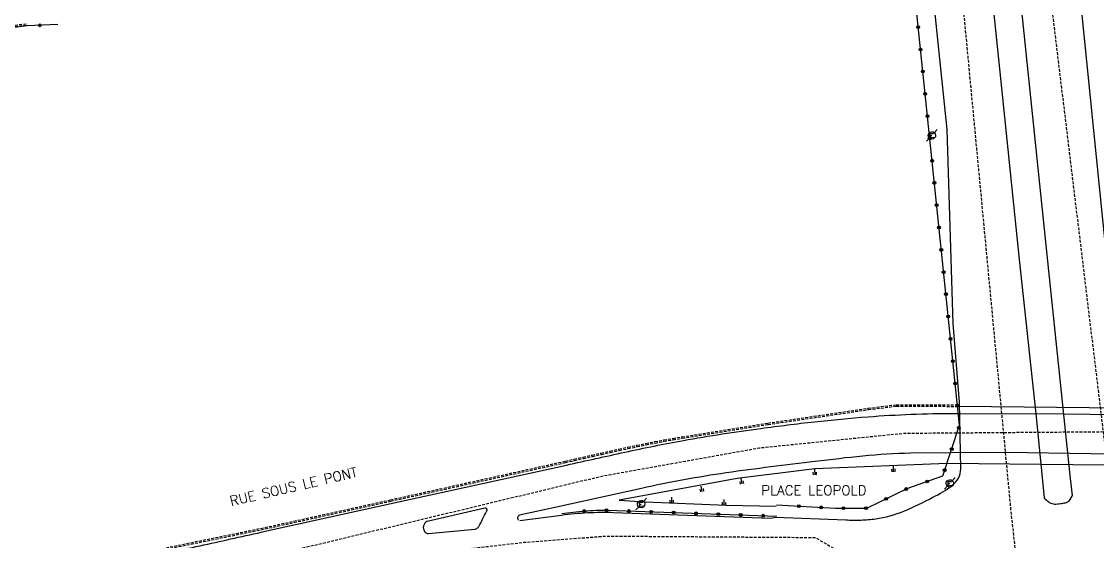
# Model space of a CAD drawing. Header units: millimetres. Extents: x 185000 to 186001, y 128000 to 129000.
# Drawn here: x 185259.2 to 185451.5, y 128794.3 to 128887.2 of the extents above; entities that cross this region are included whole.
import ezdxf
from ezdxf.enums import TextEntityAlignment as Align

# ---------------------------------------------------------------- set-up
doc = ezdxf.new("R2010")
doc.units = ezdxf.units.MM
doc.linetypes.add('DASHED', pattern=[0.75, 0.5, -0.25])
doc.layers.get('0').update_dxf_attribs({"linetype": 'CONTINUOUS'})
for name, color, linetype in [('W0001', 6, 'DASHED'), ('W0008', 7, 'CONTINUOUS'), ('W0100', 7, 'CONTINUOUS'), ('W0112', 1, 'DASHED'), ('W0211', 2, 'CONTINUOUS'), ('W0322', 7, 'CONTINUOUS'), ('W0471', 7, 'CONTINUOUS'), ('W0989', 7, 'CONTINUOUS')]:
    doc.layers.add(name, color=color, linetype=linetype)
doc.styles.get("Standard").update_dxf_attribs({"font": 'romans.shx', "width": 0.85})

# ---------------------------------------------------------------- blocks, each defined once
blk = doc.blocks.new('T471')
for p, q in [((-0.333334, 0.333334), (-0.333334, -0.333334)), ((-0.333334, 0.333334), (0.333334, 0.333334)), ((-0.333334, 0), (0, 0)), ((0.500001, 0.500001), (1.000002, 1.000002)), ((-0.500001, -0.500001), (-1.000002, -1.000002)), ((-0.333334, -0.333334), (0.333334, -0.333334))]:
    blk.add_line(p, q)
blk.add_ellipse((0, 0), major_axis=(0.471405, 0.471405), ratio=1, start_param=5.4977871438, end_param=11.780972451)
blk = doc.blocks.new('t211o')
at = {"color": 0, "linetype": 'Continuous'}
for p, q in [((-0.29, 0.5), (-0.29, 0)), ((0, 1), (0, 0)), ((0.29, 0.5), (0.29, 0))]:
    blk.add_line(p, q, dxfattribs=at)
blk = doc.blocks.new('t322o')
at = {"color": 0, "linetype": 'Continuous'}
for radius in [0.25, 0.15]:
    blk.add_circle((0, 0), radius, dxfattribs=at)

msp = doc.modelspace()

# ---------------------------------------------------------------- linework, layer by layer
at = {"layer": 'W0001'}
msp.add_line((185436.05, 128799.94), (185426.95, 128896.04), dxfattribs=at)
at = {"layer": 'W0001', "flags": 128}
for points in [[(185644.2, 128769.89), (185591.76, 128782.35), (185547.33, 128789.76), (185454.41, 128798.85), (185442.61, 128896.04)], [(185439.08, 128772.63), (185497.01, 128783.88), (185547.33, 128789.76), (185543.58, 128799.17), (185495.41, 128809.9), (185462.17, 128813.93), (185416.88, 128813.58), (185391.09, 128810.97), (185362.88, 128805.92), (185282.73, 128786.68), (185349.05, 128794.15), (185363.63, 128795.27), (185401.08, 128795.01), (185439.08, 128772.63), (185436.05, 128799.94)]]:
    msp.add_lwpolyline(points, dxfattribs=at)
at = {"layer": 'W0008', "flags": 128}
for points in [[(185348.22, 128798.05), (185355.7, 128799.02, -0.0186), (185360.35, 128799.45, -0.0226), (185365.02, 128799.5), (185393.09, 128798.47), (185393.98, 128798.64), (185406.5, 128798.15, 0.0171), (185409.2, 128798.13, 0.0277), (185411.86, 128798.35, 0.0606), (185416.92, 128799.74, 0.0251), (185422.09, 128802.2, 0.0537), (185425.5, 128804.31, 0.2325), (185427.09, 128807.27), (185426.86, 128819.17), (185425.73, 128833.22), (185424.63, 128867.88), (185421.72, 128896.04, 0.0285)], [(185432.19, 128896.04), (185434.73, 128871.83), (185437.53, 128844.69), (185440.53, 128816.55), (185441.99, 128802.08, 0.0222), (185442.55, 128801.54, 0.0767), (185443.17, 128801.14, 0.1049), (185444.09, 128800.99, 0.0326), (185445.13, 128801.1, 0.0491), (185446, 128801.29, 0.186), (185446.62, 128801.77), (185447.03, 128802.54), (185446.7, 128805.56), (185442.51, 128845.52), (185440.26, 128867.3), (185437.3, 128896.04)], [(185191.85, 128780.87), (185224.85, 128784.33), (185270.52, 128790.36, -0.0031), (185275.65, 128790.99, 0.0064), (185280.76, 128791.65, 0.0166), (185291.76, 128793.69, 0.0015), (185302.69, 128796.12), (185327.91, 128801.68), (185356.61, 128807.96, -0.0007), (185367.03, 128810.25, -0.0084), (185377.49, 128812.35, -0.0068), (185384.39, 128813.5, -0.0044), (185391.32, 128814.49, -0.0059), (185400.9, 128815.68, -0.009), (185410.5, 128816.58, -0.0091), (185418.22, 128817.02, -0.0104), (185425.95, 128817.16), (185426.64, 128817.16)], [(185426.64, 128817.16), (185445.5, 128817.1), (185459.67, 128816.93, -0.00651), (185465.02, 128816.8)], [(185425.22, 128810.11), (185418.11, 128810.05, 0.0221), (185409.57, 128809.55, 0.0061), (185401.05, 128808.58, 0.0007), (185393.09, 128807.61, 0.0056), (185385.15, 128806.55, 0.0083), (185377.56, 128805.31, 0.0095), (185370.02, 128803.79), (185354.83, 128800.44), (185348.18, 128798.97, 0.1767), (185347.95, 128798.81, 0.1352), (185347.85, 128798.54, 0.1153), (185347.88, 128798.3, 0.0352), (185347.99, 128798.08), (185347.99, 128798.08)], [(185466.32, 128809.7, 0.001653), (185465.42, 128809.72), (185435.27, 128810.19), (185425.22, 128810.11)], [(185341.96, 128800.27), (185331.67, 128797.89, 0.1368), (185331.44, 128797.76, 0.0566), (185331.26, 128797.54, 0.0746), (185331.04, 128797.07, 0.1236), (185331.01, 128796.57, 0.1373), (185331.34, 128795.96, 0.2258), (185331.92, 128795.7), (185340.18, 128796.49, 0.0705), (185340.41, 128796.55, 0.0715), (185340.61, 128796.66, 0.0568), (185340.77, 128796.82, 0.0241), (185340.9, 128797, 0.0352), (185341.6, 128798.29, -0.0168), (185342.27, 128799.64, 0.0344), (185342.36, 128799.82, 0.1296), (185342.39, 128800.01, 0.1036), (185342.34, 128800.14, 0.1222), (185342.24, 128800.24, 0.1202), (185342.11, 128800.27, 0.0339), (185341.96, 128800.27), (185341.96, 128800.27), (185341.96, 128800.27), (185341.96, 128800.27), (185341.96, 128800.27), (185341.96, 128800.27), (185341.96, 128800.27), (185341.96, 128800.27), (185341.96, 128800.27), (185341.96, 128800.27), (185341.96, 128800.27), (185341.96, 128800.27), (185341.96, 128800.27), (185341.96, 128800.27), (185341.96, 128800.27), (185341.96, 128800.27), (185341.96, 128800.27), (185341.96, 128800.27), (185341.96, 128800.27), (185341.96, 128800.27), (185341.96, 128800.27), (185341.96, 128800.27), (185341.96, 128800.27), (185341.96, 128800.27), (185341.96, 128800.27), (185341.96, 128800.27), (185341.96, 128800.27), (185341.96, 128800.27), (185341.96, 128800.27), (185341.96, 128800.27), (185341.96, 128800.27), (185341.96, 128800.27), (185341.96, 128800.27), (185341.96, 128800.27), (185341.96, 128800.27), (185341.96, 128800.27), (185341.96, 128800.27), (185341.96, 128800.27), (185341.96, 128800.27), (185341.96, 128800.27), (185341.96, 128800.27), (185341.96, 128800.27), (185341.96, 128800.27), (185341.96, 128800.27), (185341.96, 128800.27), (185341.96, 128800.27), (185341.96, 128800.27), (185341.96, 128800.27), (185341.96, 128800.27), (185341.96, 128800.27), (185341.96, 128800.27), (185341.96, 128800.27), (185341.96, 128800.27), (185341.96, 128800.27), (185341.96, 128800.27), (185341.96, 128800.27), (185341.96, 128800.27), (185341.96, 128800.27), (185341.96, 128800.27), (185341.96, 128800.27), (185341.96, 128800.27), (185341.96, 128800.27), (185341.96, 128800.27), (185341.96, 128800.27), (185341.96, 128800.27), (185341.96, 128800.27), (185341.96, 128800.27), (185341.96, 128800.27), (185341.96, 128800.27), (185341.96, 128800.27), (185341.96, 128800.27), (185341.96, 128800.27), (185341.96, 128800.27), (185341.96, 128800.27), (185341.96, 128800.27), (185341.96, 128800.27), (185341.96, 128800.27), (185341.96, 128800.27), (185341.96, 128800.27), (185341.96, 128800.27), (185341.96, 128800.27), (185341.96, 128800.27), (185341.96, 128800.27), (185341.96, 128800.27), (185341.96, 128800.27), (185341.96, 128800.27), (185341.96, 128800.27), (185341.96, 128800.27), (185341.96, 128800.27), (185341.96, 128800.27), (185341.96, 128800.27), (185341.96, 128800.27), (185341.96, 128800.27), (185341.96, 128800.27), (185341.96, 128800.27), (185341.96, 128800.27), (185341.96, 128800.27), (185341.96, 128800.27), (185341.96, 128800.27), (185341.96, 128800.27), (185341.96, 128800.27), (185341.96, 128800.27), (185341.96, 128800.27), (185341.96, 128800.27), (185341.96, 128800.27), (185341.96, 128800.27), (185341.96, 128800.27), (185341.96, 128800.27), (185341.96, 128800.27), (185341.96, 128800.27), (185341.96, 128800.27), (185341.96, 128800.27), (185341.96, 128800.27), (185341.96, 128800.27), (185341.96, 128800.27), (185341.96, 128800.27), (185341.96, 128800.27), (185341.96, 128800.27), (185341.96, 128800.27), (185341.96, 128800.27), (185341.96, 128800.27), (185341.96, 128800.27), (185341.96, 128800.27), (185341.96, 128800.27), (185341.96, 128800.27), (185341.96, 128800.27), (185341.96, 128800.27), (185341.96, 128800.27), (185341.96, 128800.27), (185341.96, 128800.27), (185341.96, 128800.27), (185341.96, 128800.27), (185341.96, 128800.27), (185341.96, 128800.27), (185341.96, 128800.27), (185341.96, 128800.27), (185341.96, 128800.27), (185341.96, 128800.27), (185341.96, 128800.27), (185341.96, 128800.27), (185341.96, 128800.27), (185341.96, 128800.27), (185341.96, 128800.27), (185341.96, 128800.27), (185341.96, 128800.27), (185341.96, 128800.27), (185341.96, 128800.27), (185341.96, 128800.27), (185341.96, 128800.27), (185341.96, 128800.27), (185341.96, 128800.27), (185341.96, 128800.27), (185341.96, 128800.27), (185341.96, 128800.27), (185341.96, 128800.27), (185341.96, 128800.27), (185341.96, 128800.27), (185341.96, 128800.27), (185341.96, 128800.27), (185341.96, 128800.27), (185341.96, 128800.27), (185341.96, 128800.27), (185341.96, 128800.27), (185341.96, 128800.27), (185341.96, 128800.27), (185341.96, 128800.27), (185341.96, 128800.27), (185341.96, 128800.27), (185341.96, 128800.27), (185341.96, 128800.27), (185341.96, 128800.27), (185341.96, 128800.27), (185341.96, 128800.27), (185341.96, 128800.27), (185341.96, 128800.27), (185341.96, 128800.27), (185341.96, 128800.27), (185341.96, 128800.27), (185341.96, 128800.27), (185341.96, 128800.27), (185341.96, 128800.27), (185341.96, 128800.27), (185341.96, 128800.27), (185341.96, 128800.27), (185341.96, 128800.27), (185341.96, 128800.27), (185341.96, 128800.27), (185341.96, 128800.27), (185341.96, 128800.27), (185341.96, 128800.27), (185341.96, 128800.27), (185341.96, 128800.27), (185341.96, 128800.27), (185341.96, 128800.27), (185341.96, 128800.27), (185341.96, 128800.27), (185341.96, 128800.27), (185341.96, 128800.27), (185341.96, 128800.27), (185341.96, 128800.27), (185341.96, 128800.27), (185341.96, 128800.27), (185341.96, 128800.27), (185341.96, 128800.27), (185341.96, 128800.27), (185341.96, 128800.27), (185341.96, 128800.27), (185341.96, 128800.27), (185341.96, 128800.27), (185341.96, 128800.27), (185341.96, 128800.27), (185341.96, 128800.27), (185341.96, 128800.27), (185341.96, 128800.27), (185341.96, 128800.27), (185341.96, 128800.27), (185341.96, 128800.27), (185341.96, 128800.27), (185341.96, 128800.27), (185341.96, 128800.27), (185341.96, 128800.27), (185341.96, 128800.27), (185341.96, 128800.27), (185341.96, 128800.27), (185341.96, 128800.27), (185341.96, 128800.27), (185341.96, 128800.27), (185341.96, 128800.27), (185341.96, 128800.27), (185341.96, 128800.27), (185341.96, 128800.27), (185341.96, 128800.27), (185341.96, 128800.27), (185341.96, 128800.27), (185341.96, 128800.27), (185341.96, 128800.27), (185341.96, 128800.27), (185341.96, 128800.27), (185341.96, 128800.27), (185341.96, 128800.27), (185341.96, 128800.27), (185341.96, 128800.27), (185341.96, 128800.27), (185341.96, 128800.27), (185341.96, 128800.27), (185341.96, 128800.27), (185341.96, 128800.27), (185341.96, 128800.27), (185341.96, 128800.27), (185341.96, 128800.27), (185341.96, 128800.27), (185341.96, 128800.27), (185341.96, 128800.27), (185341.96, 128800.27), (185341.96, 128800.27), (185341.96, 128800.27), (185341.96, 128800.27), (185341.96, 128800.27), (185341.96, 128800.27), (185341.96, 128800.27), (185341.96, 128800.27), (185341.96, 128800.27), (185341.96, 128800.27), (185341.96, 128800.27), (185341.96, 128800.27), (185341.96, 128800.27), (185341.96, 128800.27), (185341.96, 128800.27), (185341.96, 128800.27), (185341.96, 128800.27), (185341.96, 128800.27), (185341.96, 128800.27), (185341.96, 128800.27), (185341.96, 128800.27), (185341.96, 128800.27), (185341.96, 128800.27), (185341.96, 128800.27), (185341.96, 128800.27), (185341.96, 128800.27), (185341.96, 128800.27), (185341.96, 128800.27), (185341.96, 128800.27), (185341.96, 128800.27), (185341.96, 128800.27), (185341.96, 128800.27), (185341.96, 128800.27), (185341.96, 128800.27), (185341.96, 128800.27), (185341.96, 128800.27), (185341.96, 128800.27), (185341.96, 128800.27), (185341.96, 128800.27), (185341.96, 128800.27), (185341.96, 128800.27), (185341.96, 128800.27), (185341.96, 128800.27), (185341.96, 128800.27), (185341.96, 128800.27), (185341.96, 128800.27), (185341.96, 128800.27), (185341.96, 128800.27), (185341.96, 128800.27), (185341.96, 128800.27), (185341.96, 128800.27), (185341.96, 128800.27), (185341.96, 128800.27), (185341.96, 128800.27), (185341.96, 128800.27), (185341.96, 128800.27), (185341.96, 128800.27), (185341.96, 128800.27), (185341.96, 128800.27), (185341.96, 128800.27), (185341.96, 128800.27), (185341.96, 128800.27), (185341.96, 128800.27), (185341.96, 128800.27), (185341.96, 128800.27), (185341.96, 128800.27), (185341.96, 128800.27), (185341.96, 128800.27), (185341.96, 128800.27), (185341.96, 128800.27), (185341.96, 128800.27), (185341.96, 128800.27), (185341.96, 128800.27), (185341.96, 128800.27), (185341.96, 128800.27), (185341.96, 128800.27), (185341.96, 128800.27), (185341.96, 128800.27), (185341.96, 128800.27), (185341.96, 128800.27), (185341.96, 128800.27), (185341.96, 128800.27), (185341.96, 128800.27), (185341.96, 128800.27), (185341.96, 128800.27), (185341.96, 128800.27), (185341.96, 128800.27), (185341.96, 128800.27), (185341.96, 128800.27), (185341.96, 128800.27), (185341.96, 128800.27), (185341.96, 128800.27), (185341.96, 128800.27), (185341.96, 128800.27), (185341.96, 128800.27), (185341.96, 128800.27), (185341.96, 128800.27), (185341.96, 128800.27), (185341.96, 128800.27), (185341.96, 128800.27), (185341.96, 128800.27), (185341.96, 128800.27), (185341.96, 128800.27), (185341.96, 128800.27), (185341.96, 128800.27), (185341.96, 128800.27), (185341.96, 128800.27), (185341.96, 128800.27), (185341.96, 128800.27), (185341.96, 128800.27), (185341.96, 128800.27), (185341.96, 128800.27), (185341.96, 128800.27), (185341.96, 128800.27), (185341.96, 128800.27), (185341.96, 128800.27), (185341.96, 128800.27), (185341.96, 128800.27), (185341.96, 128800.27), (185341.96, 128800.27), (185341.96, 128800.27), (185341.96, 128800.27), (185341.96, 128800.27), (185341.96, 128800.27), (185341.96, 128800.27), (185341.96, 128800.27), (185341.96, 128800.27), (185341.96, 128800.27), (185341.96, 128800.27), (185341.96, 128800.27), (185341.96, 128800.27), (185341.96, 128800.27), (185341.96, 128800.27), (185341.96, 128800.27), (185341.96, 128800.27), (185341.96, 128800.27), (185341.96, 128800.27), (185341.96, 128800.27), (185341.96, 128800.27), (185341.96, 128800.27), (185341.96, 128800.27), (185341.96, 128800.27), (185341.96, 128800.27), (185341.96, 128800.27), (185341.96, 128800.27), (185341.96, 128800.27), (185341.96, 128800.27), (185341.96, 128800.27), (185341.96, 128800.27), (185341.96, 128800.27), (185341.96, 128800.27), (185341.96, 128800.27), (185341.96, 128800.27), (185341.96, 128800.27), (185341.96, 128800.27), (185341.96, 128800.27), (185341.96, 128800.27), (185341.96, 128800.27), (185341.96, 128800.27), (185341.96, 128800.27), (185341.96, 128800.27), (185341.96, 128800.27), (185341.96, 128800.27), (185341.96, 128800.27), (185341.96, 128800.27), (185341.96, 128800.27), (185341.96, 128800.27), (185341.96, 128800.27), (185341.96, 128800.27), (185341.96, 128800.27), (185341.96, 128800.27), (185341.96, 128800.27), (185341.96, 128800.27), (185341.96, 128800.27), (185341.96, 128800.27), (185341.96, 128800.27), (185341.96, 128800.27), (185341.96, 128800.27), (185341.96, 128800.27), (185341.96, 128800.27), (185341.96, 128800.27), (185341.96, 128800.27), (185341.96, 128800.27), (185341.96, 128800.27), (185341.96, 128800.27), (185341.96, 128800.27), (185341.96, 128800.27), (185341.96, 128800.27), (185341.96, 128800.27), (185341.96, 128800.27), (185341.96, 128800.27), (185341.96, 128800.27), (185341.96, 128800.27), (185341.96, 128800.27), (185341.96, 128800.27), (185341.96, 128800.27), (185341.96, 128800.27), (185341.96, 128800.27), (185341.96, 128800.27), (185341.96, 128800.27), (185341.96, 128800.27), (185341.96, 128800.27), (185341.96, 128800.27), (185341.96, 128800.27), (185341.96, 128800.27), (185341.96, 128800.27), (185341.96, 128800.27), (185341.96, 128800.27), (185341.96, 128800.27), (185341.96, 128800.27), (185341.96, 128800.27), (185341.96, 128800.27), (185341.96, 128800.27), (185341.96, 128800.27), (185341.96, 128800.27), (185341.96, 128800.27), (185341.96, 128800.27), (185341.96, 128800.27), (185341.96, 128800.27), (185341.96, 128800.27), (185341.96, 128800.27), (185341.96, 128800.27), (185341.96, 128800.27), (185341.96, 128800.27), (185341.96, 128800.27), (185341.96, 128800.27), (185341.96, 128800.27), (185341.96, 128800.27), (185341.96, 128800.27), (185341.96, 128800.27), (185341.96, 128800.27), (185341.96, 128800.27), (185341.96, 128800.27), (185341.96, 128800.27), (185341.96, 128800.27), (185341.96, 128800.27), (185341.96, 128800.27), (185341.96, 128800.27), (185341.96, 128800.27), (185341.96, 128800.27), (185341.96, 128800.27), (185341.96, 128800.27), (185341.96, 128800.27), (185341.96, 128800.27), (185341.96, 128800.27), (185341.96, 128800.27), (185341.96, 128800.27), (185341.96, 128800.27), (185341.96, 128800.27), (185341.96, 128800.27), (185341.96, 128800.27), (185341.96, 128800.27), (185341.96, 128800.27), (185341.96, 128800.27), (185341.96, 128800.27), (185341.96, 128800.27), (185341.96, 128800.27), (185341.96, 128800.27), (185341.96, 128800.27), (185341.96, 128800.27), (185341.96, 128800.27), (185341.96, 128800.27), (185341.96, 128800.27), (185341.96, 128800.27), (185341.96, 128800.27), (185341.96, 128800.27), (185341.96, 128800.27), (185341.96, 128800.27), (185341.96, 128800.27), (185341.96, 128800.27), (185341.96, 128800.27), (185341.96, 128800.27), (185341.96, 128800.27), (185341.96, 128800.27), (185341.96, 128800.27), (185341.96, 128800.27), (185341.96, 128800.27), (185341.96, 128800.27), (185341.96, 128800.27), (185341.96, 128800.27), (185341.96, 128800.27), (185341.96, 128800.27), (185341.96, 128800.27), (185341.96, 128800.27), (185341.96, 128800.27), (185341.96, 128800.27), (185341.96, 128800.27), (185341.96, 128800.27), (185341.96, 128800.27), (185341.96, 128800.27), (185341.96, 128800.27), (185341.96, 128800.27), (185341.96, 128800.27), (185341.96, 128800.27), (185341.96, 128800.27), (185341.96, 128800.27), (185341.96, 128800.27), (185341.96, 128800.27), (185341.96, 128800.27), (185341.96, 128800.27), (185341.96, 128800.27), (185341.96, 128800.27), (185341.96, 128800.27), (185341.96, 128800.27), (185341.96, 128800.27), (185341.96, 128800.27), (185341.96, 128800.27), (185341.96, 128800.27), (185341.96, 128800.27), (185341.96, 128800.27), (185341.96, 128800.27), (185341.96, 128800.27), (185341.96, 128800.27), (185341.96, 128800.27), (185341.96, 128800.27), (185341.96, 128800.27), (185341.96, 128800.27), (185341.96, 128800.27), (185341.96, 128800.27), (185341.96, 128800.27), (185341.96, 128800.27), (185341.96, 128800.27), (185341.96, 128800.27), (185341.96, 128800.27), (185341.96, 128800.27), (185341.96, 128800.27), (185341.96, 128800.27), (185341.96, 128800.27), (185341.96, 128800.27), (185341.96, 128800.27), (185341.96, 128800.27), (185341.96, 128800.27), (185341.96, 128800.27), (185341.96, 128800.27), (185341.96, 128800.27), (185341.96, 128800.27), (185341.96, 128800.27), (185341.96, 128800.27), (185341.96, 128800.27), (185341.96, 128800.27), (185341.96, 128800.27), (185341.96, 128800.27), (185341.96, 128800.27), (185341.96, 128800.27), (185341.96, 128800.27), (185341.96, 128800.27), (185341.96, 128800.27), (185341.96, 128800.27), (185341.96, 128800.27), (185341.96, 128800.27), (185341.96, 128800.27), (185341.96, 128800.27), (185341.96, 128800.27), (185341.96, 128800.27), (185341.96, 128800.27), (185341.96, 128800.27), (185341.96, 128800.27), (185341.96, 128800.27), (185341.96, 128800.27), (185341.96, 128800.27), (185341.96, 128800.27), (185341.96, 128800.27), (185341.96, 128800.27), (185341.96, 128800.27), (185341.96, 128800.27), (185341.96, 128800.27), (185341.96, 128800.27), (185341.96, 128800.27), (185341.96, 128800.27), (185341.96, 128800.27), (185341.96, 128800.27), (185341.96, 128800.27), (185341.96, 128800.27), (185341.96, 128800.27), (185341.96, 128800.27), (185341.96, 128800.27), (185341.96, 128800.27), (185341.96, 128800.27), (185341.96, 128800.27), (185341.96, 128800.27), (185341.96, 128800.27), (185341.96, 128800.27), (185341.96, 128800.27), (185341.96, 128800.27), (185341.96, 128800.27), (185341.96, 128800.27), (185341.96, 128800.27), (185341.96, 128800.27), (185341.96, 128800.27), (185341.96, 128800.27), (185341.96, 128800.27), (185341.96, 128800.27), (185341.96, 128800.27), (185341.96, 128800.27), (185341.96, 128800.27), (185341.96, 128800.27), (185341.96, 128800.27), (185341.96, 128800.27), (185341.96, 128800.27), (185341.96, 128800.27), (185341.96, 128800.27), (185341.96, 128800.27), (185341.96, 128800.27)]]:
    msp.add_lwpolyline(points, format="xyb", dxfattribs=at)
msp.add_lwpolyline([(185447.92, 128896.04), (185454.22, 128834.15)], dxfattribs=at)
at = {"layer": 'W0100'}
msp.add_line((185426.71, 128818.44), (185458.92, 128818.14), dxfattribs=at)
at = {"layer": 'W0100', "flags": 128}
msp.add_lwpolyline([(185466.7, 128807.63), (185463.89, 128807.84), (185424.64, 128808.21)], dxfattribs=at)
at = {"layer": 'W0112'}
for p, q in [((185260.02, 128886.49), (185188.56, 128878)), ((185410.54, 128818.1), (185415.55, 128818.73)), ((185410.57, 128817.85), (185415.56, 128818.48)), ((185415.55, 128818.73), (185426.71, 128818.68)), ((185415.56, 128818.48), (185426.71, 128818.43)), ((185392.6, 128815.45), (185410.53, 128818.1)), ((185392.64, 128815.2), (185410.57, 128817.85)), ((185377.25, 128812.99), (185392.6, 128815.45)), ((185377.29, 128812.75), (185392.64, 128815.2)), ((185374.01, 128812.44), (185375.63, 128812.72)), ((185375.63, 128812.72), (185377.25, 128812.99)), ((185375.67, 128812.48), (185377.29, 128812.75)), ((185364.37, 128810.44), (185365.97, 128810.8)), ((185365.97, 128810.8), (185367.57, 128811.15)), ((185366.02, 128810.55), (185367.62, 128810.9)), ((185367.57, 128811.15), (185369.18, 128811.49)), ((185367.62, 128810.9), (185369.23, 128811.24)), ((185369.18, 128811.49), (185370.79, 128811.82)), ((185369.23, 128811.24), (185370.83, 128811.57)), ((185370.79, 128811.82), (185372.4, 128812.13)), ((185370.83, 128811.57), (185372.44, 128811.89)), ((185372.4, 128812.13), (185374.01, 128812.44)), ((185372.44, 128811.89), (185374.05, 128812.19)), ((185374.05, 128812.19), (185375.67, 128812.48)), ((185356.37, 128808.65), (185357.97, 128809)), ((185357.97, 128809), (185359.56, 128809.36)), ((185358.02, 128808.76), (185359.62, 128809.12)), ((185359.56, 128809.36), (185361.16, 128809.73)), ((185359.62, 128809.12), (185361.22, 128809.48)), ((185361.16, 128809.73), (185362.76, 128810.09)), ((185361.22, 128809.48), (185362.82, 128809.84)), ((185362.76, 128810.09), (185364.37, 128810.44)), ((185362.82, 128809.84), (185364.42, 128810.2)), ((185364.42, 128810.2), (185366.02, 128810.55)), ((185325.11, 128801.74), (185356.37, 128808.65)), ((185325.16, 128801.5), (185356.42, 128808.4)), ((185356.42, 128808.4), (185358.02, 128808.76)), ((185302.68, 128796.79), (185325.11, 128801.74)), ((185302.74, 128796.55), (185325.16, 128801.5)), ((185280.6, 128792.27), (185302.69, 128796.8)), ((185280.64, 128792.02), (185302.74, 128796.55))]:
    msp.add_line(p, q, dxfattribs=at)
msp.add_lwpolyline([(185259.99, 128886.73), (185188.53, 128878.25), (185162.36, 128875.16), (185133.96, 128871.8), (185101.58, 128867.88), (185068.59, 128863.96), (185032.59, 128859.68), (185000, 128855.79)], dxfattribs=at)
at = {"layer": 'W0211', "flags": 128}
for points in [[(185424.64, 128808.21), (185401, 128807.25), (185387.09, 128805.55), (185365.99, 128801.65)], [(185365.98, 128801.65), (185370.64, 128801.39), (185385.11, 128800.78), (185394.08, 128800.6)]]:
    msp.add_lwpolyline(points, dxfattribs=at)
at = {"layer": 'W0322'}
for p, q in [((185426.86, 128815.05), (185418.42, 128896.04)), ((185423.86, 128806), (185426.86, 128815.05)), ((185417.62, 128803.82), (185423.86, 128806)), ((185410.28, 128800.24), (185417.62, 128803.82)), ((185394.13, 128800.82), (185404.65, 128800.25)), ((185404.65, 128800.25), (185410.28, 128800.24))]:
    msp.add_line(p, q, dxfattribs=at)
msp.add_lwpolyline([(185265.65, 128886.65), (185260.16, 128886.39), (185256.98, 128886.02), (185241.79, 128884.19), (185229.97, 128882.77), (185193.24, 128878.35), (185167.13, 128875.21), (185151.24, 128873.3)], dxfattribs=at)
at = {"layer": 'W0322', "flags": 128}
msp.add_lwpolyline([(185355.77, 128799.31, -0.0096), (185359.84, 128799.75, -0.029), (185363.91, 128799.87), (185394.19, 128798.82)], format="xyb", dxfattribs=at)

# ---------------------------------------------------------------- block references
at = {"layer": 'W0211'}
for p, rotation in [((185400.96, 128806.19), 2.802634703420273), ((185415.01, 128806.75), 2.802634703420273), ((185387.92, 128804.58), 9.991644409393032), ((185380.8, 128803.21), 9.991644409393032), ((185375.34, 128801.19), 357.6095263074509), ((185384.7, 128800.8), 357.6095263074509)]:
    msp.add_blockref('t211o', p, dxfattribs=dict(at, rotation=rotation))
at = {"layer": 'W0322'}
for p, rotation in [((185262.45, 128886.5), 182.6918235868881), ((185419.45, 128886.19), 95.94361877934857), ((185419.86, 128882.21), 95.94361877934857), ((185420.28, 128878.24), 95.94361877934857), ((185420.69, 128874.26), 95.94361877934857), ((185421.11, 128870.28), 95.94361877934857), ((185421.52, 128866.3), 95.94361877934857), ((185421.94, 128862.32), 95.94361877934857), ((185422.35, 128858.34), 95.94361877934857), ((185422.76, 128854.36), 95.94361877934857), ((185423.18, 128850.39), 95.94361877934857), ((185423.59, 128846.41), 95.94361877934857), ((185424.01, 128842.43), 95.94361877934857), ((185424.42, 128838.45), 95.94361877934857), ((185424.83, 128834.47), 95.94361877934857), ((185425.25, 128830.49), 95.94361877934857), ((185425.66, 128826.51), 95.94361877934857), ((185426.08, 128822.54), 95.94361877934857), ((185426.49, 128818.56), 95.94361877934857), ((185426.71, 128814.6), 71.68445127606736), ((185425.45, 128810.8), 71.68445127606736), ((185424.19, 128807.01), 71.68445127606736), ((185421.08, 128805.03), 19.31005245663955), ((185417.32, 128803.67), 25.97904822205332), ((185413.73, 128801.92), 25.97904822205332), ((185359.75, 128799.74), 5.06958637397542), ((185363.75, 128799.88), 358.6434469849524), ((185367.74, 128799.74), 358.0062646917252), ((185371.74, 128799.6), 358.0062646917252), ((185375.74, 128799.46), 358.0062646917252), ((185379.74, 128799.32), 358.0062646917252), ((185383.73, 128799.18), 358.0062646917252), ((185387.73, 128799.04), 358.0062646917252), ((185398.13, 128800.6), 356.9271231246888), ((185402.12, 128800.39), 356.9271231246888), ((185406.12, 128800.25), 359.8462504319721), ((185410.12, 128800.24), 359.8462504319721), ((185391.73, 128798.9), 358.0062646917252)]:
    msp.add_blockref('t322o', p, dxfattribs=dict(at, rotation=rotation))
at = {"layer": 'W0471', "rotation": 2.260599999999996}
for p in [(185421.9, 128866.83), (185425.1, 128804.67), (185369.93, 128800.97)]:
    msp.add_blockref('T471', p, dxfattribs=at)

# ---------------------------------------------------------------- texts
at = {"layer": 'W0989'}
msp.add_text('RUE SOUS LE PONT', height=1.75, rotation=13.1049, dxfattribs=at).set_placement((185307.8, 128804.12), align=Align.MIDDLE)
msp.add_text('PLACE LEOPOLD', height=1.75, dxfattribs=at).set_placement((185400.81, 128803.45), align=Align.MIDDLE)

doc.saveas('drawing.dxf')
